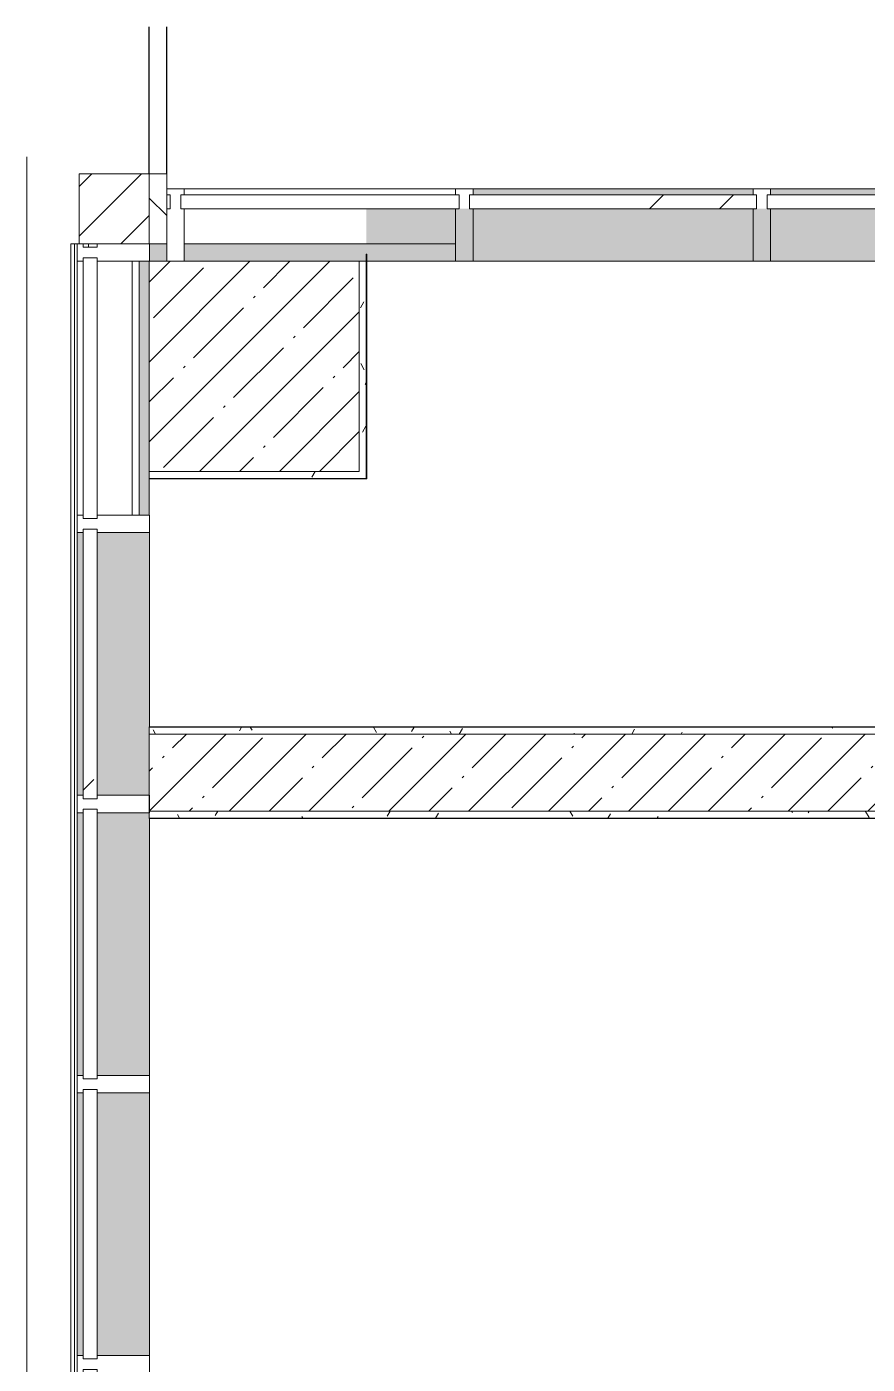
# Model space of a CAD drawing. Header units: millimetres. Extents: x -213547 to 415037, y -3642 to 106956.
# Drawn here: x 3775 to 6176, y 103136 to 106956 of the extents above; entities that cross this region are included whole.
import ezdxf

# ---------------------------------------------------------------- set-up
doc = ezdxf.new("R2010")
doc.units = ezdxf.units.MM
doc.layers.add('A-AREA-PATT-1', color=7, linetype='Continuous', lineweight=5, true_color=0xa5bae0, transparency=1)
doc.layers.add('A-FLOR-1', color=7, linetype='Continuous', lineweight=9, true_color=0xeef6ff, transparency=0.5)
for name, color, linetype, lineweight in [('A-DETL-1', 7, 'Continuous', 30), ('A-FLOR', 7, 'Continuous', 9), ('A-GLAZ-CURT', 7, 'Continuous', 9), ('A-GLAZ-CURT-1', 7, 'Continuous', 5), ('A-GLAZ-CURT-2', 7, 'Continuous', 20), ('A-GLAZ-CWMG', 7, 'Continuous', 9), ('A-GLAZ-CWMG-1', 7, 'Continuous', 20), ('A-WALL', 7, 'Continuous', 5), ('I-WALL', 7, 'Continuous', 5), ('S-COLS', 7, 'Continuous', 9), ('S-COLS-1', 7, 'Continuous', 5), ('Оси', 7, 'Continuous', 9)]:
    doc.layers.add(name, color=color, linetype=linetype, lineweight=lineweight)
doc.layers.add('A-WALL-1', color=9, linetype='Continuous', lineweight=5, true_color=0x808080)
doc.layers.add('A-WALL-FNSH-1', color=9, linetype='Continuous', lineweight=5, true_color=0x808080)
pattern_1 = [(0, (0, 0), (243.84, 60.96), [20.117, -162.763, 20.117, -162.763, -975.36]), (0, (0, 0), (243.84, 60.96), [-365.76, 20.117, -345.643, 20.117, -162.763, -426.72]), (0, (0, 0), (243.84, 60.96), [-914.4, 20.117, -101.803, 20.117, -284.683]), (120, (91.44, 30.48), (-174.71291, 180.69163), [20.117, -162.763, 20.117, -162.763, -975.36]), (120, (91.44, 30.48), (-174.71291, 180.69163), [-365.76, 20.117, -345.643, 20.117, -162.763, -426.72]), (120, (91.44, 30.48), (-174.71291, 180.69163), [-914.4, 20.117, -101.803, 20.117, -284.683]), (240, (121.92, 152.4), (-69.12709, -241.65163), [20.117, -162.763, 20.117, -162.763, -975.36]), (240, (121.92, 152.4), (-69.12709, -241.65163), [-365.76, 20.117, -345.643, 20.117, -162.763, -426.72]), (240, (121.92, 152.4), (-69.12709, -241.65163), [-914.4, 20.117, -101.803, 20.117, -284.683])]

# ---------------------------------------------------------------- blocks, each defined once
blk = doc.blocks.new('Системная панель - Стекло - 40мм-23999081-Объем проектирования 1 этажа')
at = {"layer": 'A-GLAZ-CURT-2'}
for p, q in [((372.5, 40), (-372.5, 40)), ((-372.5, 40), (-372.5, 0)), ((372.5, 0), (372.5, 40)), ((-372.5, 0), (372.5, 0))]:
    blk.add_line(p, q, dxfattribs=at)
blk = doc.blocks.new('Прямоугольный импост - Импост структурный с накладкой - 160мм-22858573-Объем проектирования 1 этажа')
at = {"layer": 'A-GLAZ-CWMG'}
for p, q in [((3854.1, 26375.1), (3854.1, 27100.1)), ((4011.1, 26375.1), (4011.1, 27100.1))]:
    blk.add_line(p, q, dxfattribs=at)
blk = doc.blocks.new('Прямоугольный импост - Импост структурный с накладкой - 190мм-22862231-Объем проектирования 1 этажа')
at = {"layer": 'A-GLAZ-CWMG-1'}
for p, q in [((0, 17), (-50, 17)), ((-50, 17), (-50, 0)), ((-50, 0), (-40, 0)), ((-40, 0), (-40, -40)), ((-10, -40), (-10, 0)), ((-10, 0), (-0.1, 0)), ((0, 11.1), (0, 17)), ((-40, -40), (-50, -40)), ((-50, -40), (-50, -190)), ((-0.1, -40), (-10, -40)), ((-50, -190), (0, -190))]:
    blk.add_line(p, q, dxfattribs=at)
blk = doc.blocks.new('Прямоугольный импост - Импост структурный с накладкой - 190мм-22862219-Объем проектирования 1 этажа')
at = {"layer": 'A-GLAZ-CWMG-1'}
for p, q in [((-25, 0), (-25, 17)), ((-25, 17), (25, 17)), ((-15, 0), (-25, 0)), ((-15, -40), (-15, 0)), ((25, 0), (15, 0)), ((15, 0), (15, -40)), ((25, 17), (25, 0)), ((-25, -190), (-25, -40)), ((-25, -40), (-15, -40)), ((15, -40), (25, -40)), ((25, -40), (25, -190)), ((25, -190), (-25, -190))]:
    blk.add_line(p, q, dxfattribs=at)
blk = doc.blocks.new('Системная панель - Стекло - 40мм-V31-Объем проектирования 1 этажа')
at = {"layer": 'A-GLAZ-CURT-2'}
for p, q in [((385, 40), (-385, 40)), ((-385, 40), (-385, 0)), ((385, 0), (385, 40)), ((-385, 0), (385, 0))]:
    blk.add_line(p, q, dxfattribs=at)
blk = doc.blocks.new('Прямоугольный импост - Импост структурный с накладкой - 190мм-23186010-Объем проектирования 1 этажа')
at = {"layer": 'A-GLAZ-CWMG'}
for points in [[(3871.1, 23175.1), (3871.1, 23925.1), (3854.1, 23925.1), (3854.1, 23175.1), (3861.1, 23175.1)], [(4006.1, 23175.1), (4061.1, 23175.1), (4060, 23925.1), (3911.1, 23925.1), (3911.1, 23175.1)]]:
    blk.add_hatch(color=256, dxfattribs=at).paths.add_polyline_path(points)
for p, q in [((3854.1, 23175.1), (3854.1, 23925.1)), ((4061.1, 23175.1), (4061.1, 23925.1))]:
    blk.add_line(p, q, dxfattribs=at)
blk = doc.blocks.new('Системная панель - Стекло - 40мм-22856066-Объем проектирования 1 этажа')
at = {"layer": 'A-GLAZ-CURT-2'}
for p, q in [((397.5, 0), (-397.5, 0)), ((-397.5, 0), (-397.5, -40)), ((397.5, -40), (397.5, 0)), ((-397.5, -40), (397.5, -40))]:
    blk.add_line(p, q, dxfattribs=at)
blk = doc.blocks.new('Прямоугольный импост - Импост структурный с накладкой - 160мм-22794257-Объем проектирования 1 этажа')
at = {"layer": 'A-GLAZ-CWMG'}
for p, q in [((4935, 27307), (4160, 27307)), ((4935, 27150), (4160, 27150))]:
    blk.add_line(p, q, dxfattribs=at)
blk = doc.blocks.new('Прямоугольный импост - Импост структурный с накладкой - 190мм-20153675-Объем проектирования 1 этажа')
at = {"layer": 'A-GLAZ-CWMG-1'}
for p, q in [((-50, 190), (-50, 40)), ((0, 40), (0, 190)), ((-50, 40), (-40, 40)), ((-40, 40), (-40, 0)), ((-10, 0), (-10, 40)), ((-10, 40), (0, 40)), ((-40, 0), (-50, 0)), ((-50, 0), (-50, -17)), ((0, 0), (-10, 0)), ((0, -17), (0, 0)), ((-50, -17), (0, -17))]:
    blk.add_line(p, q, dxfattribs=at)
blk = doc.blocks.new('Системная панель - Стекло - 40мм-V57-Объем проектирования 1 этажа')
at = {"layer": 'A-GLAZ-CURT-2'}
for p, q in [((385, 40), (-385, 40)), ((-385, 40), (-385, 0)), ((385, 0), (385, 40)), ((-385, 0), (385, 0))]:
    blk.add_line(p, q, dxfattribs=at)
blk = doc.blocks.new('Прямоугольный импост - Импост структурный с накладкой - 190мм-V58-Объем проектирования 1 этажа')
at = {"layer": 'A-GLAZ-CWMG'}
for points in [[(3871.1, 24775.1), (3871.1, 25525.1), (3854.1, 25525.1), (3854.1, 24775.1), (3861.1, 24775.1)], [(4006.1, 24775.1), (4061.1, 24775.1), (4060, 25525.1), (3911.1, 25525.1), (3911.1, 24775.1)]]:
    blk.add_hatch(color=256, dxfattribs=at).paths.add_polyline_path(points)
for p, q in [((3854.1, 24775.1), (3854.1, 25525.1)), ((4061.1, 24775.1), (4061.1, 25510))]:
    blk.add_line(p, q, dxfattribs=at)
blk = doc.blocks.new('Системная панель - Стекло - 40мм-V107-Объем проектирования 1 этажа')
at = {"layer": 'A-GLAZ-CURT-1'}
h = blk.add_hatch(dxfattribs=at)
h.set_pattern_fill('FP_127', color=256, style=0, pattern_type=2)
h.set_pattern_definition([(45, (-5585, -27090), (-565.685, 565.685), [400, -1200]), (45, (-5985, -27290), (-565.685, 565.685), [1200, -400]), (45, (-5185, -27490), (-565.685, 565.685), [400, -1200])])
h.paths.add_polyline_path([(-410, -40), (410, -40), (410, 0), (-410, 0)])
at = {"layer": 'A-GLAZ-CURT-2'}
for p, q in [((410, 0), (-410, 0)), ((-410, 0), (-410, -40)), ((410, -40), (410, 0)), ((-410, -40), (410, -40))]:
    blk.add_line(p, q, dxfattribs=at)
blk = doc.blocks.new('Прямоугольный импост - Импост структурный с накладкой - 190мм-V62-Объем проектирования 1 этажа')
at = {"layer": 'A-GLAZ-CWMG'}
for points in [[(7929.4, 27290), (8335, 27290), (8335, 27307), (7535, 27307), (7535, 27290)], [(7929.4, 27100), (8335, 27100), (8335, 27250), (7535, 27250), (7535, 27100)]]:
    blk.add_hatch(color=256, dxfattribs=at).paths.add_polyline_path(points)
for p, q in [((8335, 27307), (7535, 27307)), ((8335, 27100), (7535, 27100))]:
    blk.add_line(p, q, dxfattribs=at)
blk = doc.blocks.new('Прямоугольный импост - Импост структурный с накладкой - 190мм-20153693-Объем проектирования 1 этажа')
at = {"layer": 'A-GLAZ-CWMG-1'}
for p, q in [((-25, 40), (-25, 190)), ((-25, 190), (25, 190)), ((25, 190), (25, 40)), ((-15, 40), (-25, 40)), ((-15, 0), (-15, 40)), ((15, 40), (15, 0)), ((25, 40), (15, 40)), ((-25, -17), (-25, 0)), ((-25, 0), (-15, 0)), ((15, 0), (25, 0)), ((25, 0), (25, -17)), ((25, -17), (-25, -17))]:
    blk.add_line(p, q, dxfattribs=at)
blk = doc.blocks.new('BSC_Колонна _Прямоугольная - 200х200-22401950-Объем проектирования 1 этажа')
at = {"layer": 'S-COLS-1'}
h = blk.add_hatch(dxfattribs=at)
h.set_pattern_fill('FP_140', color=256, style=0, pattern_type=2)
h.set_pattern_definition([(45, (-3960, -27250), (-70.71068, 70.71068), [])])
h.paths.add_polyline_path([(46.1, -100), (100, -100), (100, 100), (-100, 100), (-98.9, -100), (-50, -100)])
for p, q in [((100, 100), (-100, 100)), ((-100, 100), (-100, -100)), ((100, -100), (100, 100)), ((-100, -100), (100, -100))]:
    blk.add_line(p, q, dxfattribs=at)
blk = doc.blocks.new('Системная панель - Стекло - 40мм-V138-Объем проектирования 1 этажа')
at = {"layer": 'A-GLAZ-CURT-1'}
h = blk.add_hatch(dxfattribs=at)
h.set_pattern_fill('FP_141', color=256, style=0, pattern_type=2)
h.set_pattern_definition([(45, (-6435, -27090), (-565.685, 565.685), [400, -1200]), (45, (-6835, -27290), (-565.685, 565.685), [1200, -400]), (45, (-6035, -27490), (-565.685, 565.685), [400, -1200])])
h.paths.add_polyline_path([(-368.6, -40), (410, -40), (410, 0), (-410, 0), (-410, -40), (-400, -40)])
at = {"layer": 'A-GLAZ-CURT-2'}
for p, q in [((410, 0), (-410, 0)), ((-410, 0), (-410, -40)), ((410, -40), (410, 0)), ((-410, -40), (410, -40))]:
    blk.add_line(p, q, dxfattribs=at)
blk = doc.blocks.new('Системная панель - Стекло - 40мм-V139-Объем проектирования 1 этажа')
at = {"layer": 'A-GLAZ-CURT-1'}
h = blk.add_hatch(dxfattribs=at)
h.set_pattern_fill('FP_142', color=256, style=0, pattern_type=2)
h.set_pattern_definition([(135, (25750.1, -4071.1), (-565.685, -565.685), [400, -1200]), (135, (25950.1, -4471.1), (-565.685, -565.685), [1200, -400]), (135, (26150.1, -3671.1), (-565.685, -565.685), [400, -1200])])
h.paths.add_polyline_path([(385, 15), (385, 40), (-385, 38.9), (-385, 0), (385, 0)])
at = {"layer": 'A-GLAZ-CURT-2'}
for p, q in [((385, 40), (-385, 40)), ((-385, 40), (-385, 0)), ((385, 0), (385, 40)), ((-385, 0), (385, 0))]:
    blk.add_line(p, q, dxfattribs=at)
blk = doc.blocks.new('Прямоугольный импост - Импост структурный с накладкой - 190мм-V140-Объем проектирования 1 этажа')
at = {"layer": 'A-GLAZ-CWMG'}
for points in [[(3861.1, 25575.1), (3871.1, 25575.1), (3871.1, 26325.1), (3854.1, 26325.1), (3854.1, 25575.1)], [(3911.1, 25575.1), (4060, 25575.1), (4060, 26325.1), (3911.1, 26325.1), (3911.1, 25750)]]:
    blk.add_hatch(color=256, dxfattribs=at).paths.add_polyline_path(points)
for p, q in [((3854.1, 25575.1), (3854.1, 26325.1)), ((4061.1, 25770), (4061.1, 26325.1))]:
    blk.add_line(p, q, dxfattribs=at)
blk = doc.blocks.new('BSC_Колонна _Прямоугольная - 600х600-V147-Объем проектирования 1 этажа')
at = {"layer": 'S-COLS-1'}
h = blk.add_hatch(dxfattribs=at)
h.set_pattern_fill('FP_152', color=256, style=0, pattern_type=2)
h.set_pattern_definition([(45, (-4360, -26800), (-114.0493, 114.0493), []), (45, (-4245.95, -26800), (-114.0493, 114.0493), [201.613, -40.323, 6.706, -33.617])])
h.paths.add_polyline_path([(-40.9, -300), (300, -300), (300, 300), (-300, 300), (-300, -300)])
for p, q in [((300, 300), (-300, 300)), ((-300, 300), (-300, -300)), ((300, -300), (300, 300)), ((-300, -300), (300, -300))]:
    blk.add_line(p, q, dxfattribs=at)
blk = doc.blocks.new('Прямоугольный импост - Импост структурный с накладкой - 170мм-23186685-Объем проектирования 1 этажа')
at = {"layer": 'A-GLAZ-CWMG'}
for p, q in [((3836.1, 27150.1), (3846.1, 27150.1)), ((3836.1, 20672.1), (3836.1, 27150.1)), ((3846.1, 27150.1), (3854.1, 27150.1)), ((3846.1, 20672.1), (3846.1, 27150.1)), ((3886.1, 27140.1), (3886.1, 27150))]:
    blk.add_line(p, q, dxfattribs=at)
blk = doc.blocks.new('Прямоугольный импост - Импост структурный с накладкой - 170мм-23186686-Объем проектирования 1 этажа')
at = {"layer": 'A-GLAZ-CWMG'}
blk.add_line((4031.1, 27100.1), (4031.1, 26375.1), dxfattribs=at)
blk = doc.blocks.new('1floor')
at = {"layer": 'A-AREA-PATT-1'}
h = blk.add_hatch(color=256, dxfattribs=at)
h.paths.add_polyline_path([(3730, 7883), (3780, 7883.1), (3780, 7900), (3730, 7900)])
h.paths.add_polyline_path([(4505, 7883), (4555, 7883), (4555, 7900), (4505, 7900), (4505, 7890.1)])
h.paths.add_polyline_path([(6395, 7883), (6405, 7883), (6405, 7900), (6355, 7900), (6355, 7883), (6392.3, 7883)])
h.paths.add_polyline_path([(6980, 7883), (7030, 7883), (7030, 7900), (6980, 7900), (6980, 7896.3)])
h.paths.add_polyline_path([(7660, 7883), (7660, 7900), (7610, 7900), (7610, 7883), (7650, 7883)])
h.paths.add_polyline_path([(20062, 7920.5), (20070.3, 7920.9), (20070.3, 9050), (20053.3, 9050), (20053.3, 7920.5)])
h.paths.add_polyline_path([(20053.3, 10850), (20070.3, 10850), (20070.3, 10874), (13684.5, 10874), (13684.5, 15220), (13679, 15218.9), (13679, 10868.5), (20053.3, 10868.5), (20053.3, 10860)])
h.paths.add_polyline_path([(9872.6, 14719.2), (9872.6, 14759.2), (9092.6, 14759.2), (9092.6, 14719.2)])
h.paths.add_polyline_path([(8601.2, 14719.2), (8972.6, 14719.2), (8972.6, 14759.2), (8192.6, 14759.2), (8192.6, 14719.2)])
h.paths.add_polyline_path([(7098.5, 14719.2), (8072.6, 14719.2), (8072.6, 14759.2), (7098.5, 14759.2), (7098.5, 14739.2)])
h.paths.add_polyline_path([(9952.6, 14799.2), (9952.6, 15879.2), (9912.6, 15879.2), (9912.6, 14799.2), (9932.6, 14799.2)])
h.paths.add_polyline_path([(13690, 15225.5), (13710, 15225.5), (13710, 15231), (13690, 15231)])
h.paths.add_polyline_path([(6780, 15235), (6780, 15270), (6570, 15270), (6570, 15235), (6774, 15235)])
h.paths.add_polyline_path([(6731.6, 15295), (6760, 15295), (6760, 15345), (6610, 15345), (6610, 15975), (6760, 15975), (6760, 16025), (6610, 16025), (6610, 16123), (6570, 16123), (6570, 15305), (6610, 15305), (6610, 15295)])
h.paths.add_polyline_path([(6570, 17627), (6610, 17627), (6610, 17725), (6760, 17725), (6760, 17775), (6610, 17775), (6610, 18325), (6760, 18325), (6760, 18375), (6610, 18375), (6610, 18975), (6760, 18975), (6760, 19025), (6610, 19025), (6610, 19123), (6570, 19123), (6570, 17670.9)])
h.paths.add_polyline_path([(9952.6, 17799.2), (9952.6, 18429.2), (9912.6, 18429.2), (9912.6, 17799.2), (9932.6, 17799.2)])
h.paths.add_polyline_path([(13710, 17821), (13710, 17825.5), (13690, 17825.5), (13690, 17821), (13710, 17821)])
h.paths.add_polyline_path([(13679, 17825.5), (13684.5, 17827.6), (13682.2, 18474.5), (13679, 18474.4), (13679, 17826.4)])
h.paths.add_polyline_path([(13690, 18479), (13710, 18479), (13710, 18490), (13679, 18490), (13679, 18479), (13684.5, 18479)])
h.paths.add_polyline_path([(9952.6, 18549.2), (9952.6, 19179.2), (9912.6, 19179.2), (9912.6, 18549.2), (9932.6, 18549.2)])
h.paths.add_polyline_path([(9932.6, 19299.2), (9952.6, 19299.2), (9950.8, 20632.7), (9912.6, 20632.7), (9912.6, 19299.2)])
h.paths.add_polyline_path([(6610, 20627), (6610, 20725), (6760, 20725), (6760, 20770), (6570, 20770), (6570, 20627)])
h.paths.add_polyline_path([(13692.3, 21569), (13710, 21569.3), (13710, 21574.5), (13684.5, 21574.5), (13684.5, 22224.5), (13679, 22224.5), (13679, 21569), (13690, 21569)])
h.paths.add_polyline_path([(13710, 22224.5), (13710, 22232), (13700, 22232), (13700, 22224.5)])
h.paths.add_polyline_path([(6685, 27100), (6685, 27250), (6635, 27250), (6635, 27100)])
h.paths.add_polyline_path([(5835, 27100), (5835, 27250), (5785, 27250), (5785, 27100)])
h.paths.add_polyline_path([(7485, 27100), (7535, 27100), (7535, 27250), (7485, 27250), (7485, 27195.3)])
h.paths.add_polyline_path([(8385, 27100), (8385, 27150), (9089.5, 27150), (9089.5, 27250), (8335, 27250), (8335, 27100)])
h.paths.add_polyline_path([(12635.3, 27100), (12635.3, 27150), (13410.3, 27150), (13410.3, 27100), (13460.3, 27100), (13460.3, 27150), (13689.5, 27150), (13689.5, 27250), (11735.3, 27250), (11735.3, 27100), (11785.3, 27100), (11785.3, 27150), (12585.3, 27150), (12585.3, 27100)])
h.paths.add_polyline_path([(4985, 27100), (4985, 27250), (4680.5, 27250), (4680.5, 27150), (4935, 27150), (4935, 27100)])
h.paths.add_polyline_path([(10035, 27100), (10085, 27100), (10085, 27150), (10885, 27150), (10885, 27100), (10935, 27100), (10935, 27150), (11285, 27150), (11285, 27250), (10035, 27250), (10035, 27156.3)])
h = blk.add_hatch(color=256, dxfattribs=at)
h.paths.add_polyline_path([(3871.1, 20770), (4061.1, 20770), (4060, 20775.1), (3911.1, 20775.1), (3911.1, 21525.1), (4061.1, 21525.1), (4059, 21575.1), (3911.1, 21575.1), (3910, 21720), (3871.1, 21720), (3871.1, 20927.4)])
h.paths.add_polyline_path([(5866.4, 20770), (6760, 20770), (6760, 20775), (6610, 20775), (6610, 20882), (4060, 20882), (4061.2, 20782), (4070, 20782), (4070.3, 20770), (5595, 20770)])
h.paths.add_polyline_path([(6569.4, 20775), (6560, 20775), (6560, 20782), (6570, 20782), (6570, 20775)])
h.paths.add_polyline_path([(8889, 23119), (8889, 23124.5), (8005, 23124.5), (8005, 23119), (8884.1, 23119)])
h.paths.add_polyline_path([(6980, 23119), (7055, 23119), (7055, 23124.5), (6274.5, 23124.7), (6274.5, 25509.5), (6269, 25509), (6269, 23119), (6897.9, 23119)])
h.paths.add_polyline_path([(4060, 24725.1), (4061.1, 24725.1), (4060, 24725.2)])
at = {"layer": 'A-FLOR-1'}
h = blk.add_hatch(color=256, dxfattribs=at)
h.paths.add_polyline_path([(38540, -100), (38540, 120), (38490, 120), (38490, -100)])
h.paths.add_polyline_path([(75480, 4050), (75700, 4050), (75700, 4060), (75480, 4060)])
h.paths.add_polyline_path([(4031.1, 15925.1), (4060, 15925.1), (4060, 15975.1), (4031.1, 15975.1), (4031.1, 15935.1)])
h.paths.add_polyline_path([(40125, 23607.7), (40125, 23547.7), (40135, 23547.7), (40135, 23527.7), (40035, 23527.7), (40035, 23607.7)])
h.paths.add_polyline_path([(40035, 23400), (41710, 23400), (41710, 23619.7), (41595, 23619.7), (41595, 23607.7), (41535, 23607.7), (41535, 23619.7), (40185, 23619.7), (40185, 23607.7), (40125, 23607.7), (40125, 23619.7), (40010, 23619.7), (40010, 23400)])
h.paths.add_polyline_path([(38490, 23400), (38540, 23400), (38540, 23619.7), (38490, 23619.7), (38490, 23420.3)])
h.paths.add_polyline_path([(41595, 23527.7), (41585, 23527.7), (41585, 23547.7), (41595, 23547.7), (41595, 23607.7), (41685, 23607.7), (41685, 23527.7)])
h.paths.add_polyline_path([(4031.1, 26375.1), (4060, 26375.1), (4061.1, 27100), (4110, 27100.1), (4110, 27150), (4061.1, 27150), (4060, 27100.1), (4031.1, 27100), (4031.1, 26479)])
h.paths.add_polyline_path([(13710, 27100), (13710, 27150), (13460.3, 27150), (13460.3, 27100), (13690, 27100)])
h.paths.add_polyline_path([(10085, 27100), (10885, 27100), (10885, 27150), (10085, 27150)])
h.paths.add_polyline_path([(12635.3, 27100), (13410.3, 27100), (13410.3, 27150), (12635.3, 27150), (12635.3, 27116.5)])
h.paths.add_polyline_path([(12055.6, 27100), (12585.3, 27100), (12585.3, 27150), (11785.3, 27150), (11785.3, 27100)])
h.paths.add_polyline_path([(10935, 27100), (11285, 27100), (11285, 27150), (10935, 27150), (10935, 27142.5)])
h.paths.add_polyline_path([(9110, 27100), (9185, 27100), (9185, 27150), (8385, 27150), (8385, 27100), (9090, 27100)])
h.paths.add_polyline_path([(4160, 27100), (4935, 27100), (4935, 27150), (4160, 27150), (4160, 27111)])
at = {"layer": 'A-WALL'}
h = blk.add_hatch(dxfattribs=at)
h.set_pattern_fill('FP_2', color=256, style=0, pattern_type=2)
h.set_pattern_definition([(135, (0, 0), (-70.71068, -70.71068), [])])
h.paths.add_polyline_path([(13689, 27150), (13710, 27150), (13710, 27350), (13460.3, 27350), (13460.3, 27150), (13602.9, 27150)])
h.paths.add_polyline_path([(4060, 27150), (4110, 27150), (4110, 27350), (4060, 27350), (4060, 27247.7)])
at = {"layer": 'I-WALL'}
h = blk.add_hatch(dxfattribs=at)
h.set_pattern_fill('FP_191', color=256, style=0, pattern_type=2)
h.set_pattern_definition(pattern_1)
h.paths.add_polyline_path([(4660, 26500), (4680, 26500.9), (4680, 27100), (4660, 27100), (4660, 26757.3)])
h = blk.add_hatch(dxfattribs=at)
h.set_pattern_fill('FP_191', color=256, style=0, pattern_type=2)
h.set_pattern_definition(pattern_1)
h.paths.add_polyline_path([(4060, 26480), (4680, 26480), (4680, 26500), (4060, 26500), (4060, 26492.3)])
h = blk.add_hatch(dxfattribs=at)
h.set_pattern_fill('FP_191', color=256, style=0, pattern_type=2)
h.set_pattern_definition(pattern_1)
h.paths.add_polyline_path([(6400, 25750), (9500, 25750), (9500, 25770), (4060, 25770), (4060, 25750), (6380, 25750)])
h = blk.add_hatch(dxfattribs=at)
h.set_pattern_fill('FP_1', color=256, style=0, pattern_type=2)
h.set_pattern_definition([(45, (0, 0), (-114.0493, 114.0493), []), (45, (114.05, 0), (-114.0493, 114.0493), [201.612, -40.322, 6.706, -33.617])])
h.paths.add_polyline_path([(5866.4, 25530), (9710, 25530), (9710, 25750), (4060, 25750), (4060, 25530), (4834.8, 25530)])
h = blk.add_hatch(dxfattribs=at)
h.set_pattern_fill('FP_191', color=256, style=0, pattern_type=2)
h.set_pattern_definition(pattern_1)
h.paths.add_polyline_path([(6300, 25510), (6300, 25530), (4060, 25530), (4061.1, 25510), (6280, 25510)])
at = {"layer": 'A-DETL-1'}
for p, q in [((4060, 27350), (4060, 27770)), ((4110, 27350), (4110, 27770))]:
    blk.add_line(p, q, dxfattribs=at)
at = {"layer": 'A-FLOR'}
for p, q in [((4935, 27100), (4680, 27100)), ((4680, 26500.9), (4680, 27099.6)), ((9090, 27100), (4935, 27100)), ((4060, 26374.8), (4060, 26480)), ((4060, 26480), (4680, 26480)), ((4680, 26480), (4680, 26500)), ((9710, 25770), (4061.1, 25770)), ((4061.1, 25510), (6280, 25510))]:
    blk.add_line(p, q, dxfattribs=at)
at = {"layer": 'A-WALL'}
blk.add_line((4061.1, 25510), (4060, 25510), dxfattribs=at)
at = {"layer": 'A-WALL-1'}
for p, q in [((4110, 27350), (4060, 27350)), ((4110, 27150), (4110, 27350)), ((4060, 27150), (4110, 27150)), ((4680, 27100), (4660, 27100)), ((4060, 26500), (4060, 26480)), ((4060, 25770), (4060, 25510)), ((4060, 25750), (9710, 25750)), ((9710, 25530), (4060, 25530))]:
    blk.add_line(p, q, dxfattribs=at)
at = {"layer": 'A-WALL-FNSH-1'}
for p, q in [((4680, 27120.5), (4680, 26479)), ((4681, 27120.5), (4680, 27120.5)), ((4681, 26479), (4681, 27120.5)), ((4060, 26479), (4681, 26479)), ((4681, 26480), (4680, 26480)), ((9731, 25771), (4060, 25771)), ((4060, 25771), (4060, 25770)), ((4060, 25770), (9730, 25770)), ((4060, 25510), (4060, 25509)), ((4060, 25509), (6269, 25509))]:
    blk.add_line(p, q, dxfattribs=at)
at = {"layer": 'Оси'}
blk.add_line((3710, 22398.1), (3710, 27398.1), dxfattribs=at)
at = {"layer": 'A-GLAZ-CURT'}
for name, p in [('Системная панель - Стекло - 40мм-22856066-Объем проектирования 1 этажа', (4547.5, 27290)), ('Системная панель - Стекло - 40мм-V107-Объем проектирования 1 этажа', (5385, 27290)), ('Системная панель - Стекло - 40мм-V138-Объем проектирования 1 этажа', (6235, 27290))]:
    blk.add_blockref(name, p, dxfattribs=at)
at = {"layer": 'A-GLAZ-CURT', "rotation": 269.9999999999999}
for name, p in [('Системная панель - Стекло - 40мм-23999081-Объем проектирования 1 этажа', (3871.1, 26737.6)), ('Системная панель - Стекло - 40мм-V139-Объем проектирования 1 этажа', (3871.1, 25950.1)), ('Системная панель - Стекло - 40мм-V57-Объем проектирования 1 этажа', (3871.1, 25150.1)), ('Системная панель - Стекло - 40мм-V31-Объем проектирования 1 этажа', (3871.1, 24350.1))]:
    blk.add_blockref(name, p, dxfattribs=at)
at = {"layer": 'A-GLAZ-CWMG'}
for name, p, rotation in [('Прямоугольный импост - Импост структурный с накладкой - 190мм-20153675-Объем проектирования 1 этажа', (4110, 27290), 180), ('Прямоугольный импост - Импост структурный с накладкой - 190мм-22862231-Объем проектирования 1 этажа', (3871.1, 27150.1), 89.99999999999991)]:
    blk.add_blockref(name, p, dxfattribs=dict(at, rotation=rotation))
for name, p in [('Прямоугольный импост - Импост структурный с накладкой - 160мм-22794257-Объем проектирования 1 этажа', (0, 0)), ('Прямоугольный импост - Импост структурный с накладкой - 190мм-V62-Объем проектирования 1 этажа', (-2550, 0)), ('Прямоугольный импост - Импост структурный с накладкой - 190мм-V62-Объем проектирования 1 этажа', (-1700, 0)), ('Прямоугольный импост - Импост структурный с накладкой - 170мм-23186685-Объем проектирования 1 этажа', (0, 0)), ('Прямоугольный импост - Импост структурный с накладкой - 160мм-22858573-Объем проектирования 1 этажа', (0, 0)), ('Прямоугольный импост - Импост структурный с накладкой - 170мм-23186686-Объем проектирования 1 этажа', (0, 0)), ('Прямоугольный импост - Импост структурный с накладкой - 190мм-V140-Объем проектирования 1 этажа', (0, 0)), ('Прямоугольный импост - Импост структурный с накладкой - 190мм-V58-Объем проектирования 1 этажа', (0, 0)), ('Прямоугольный импост - Импост структурный с накладкой - 190мм-23186010-Объем проектирования 1 этажа', (0, 800))]:
    blk.add_blockref(name, p, dxfattribs=at)
at = {"layer": 'A-GLAZ-CWMG', "extrusion": (0, 0, -1)}
for name, p, rotation in [('Прямоугольный импост - Импост структурный с накладкой - 190мм-20153693-Объем проектирования 1 этажа', (-4960, 27290), 180), ('Прямоугольный импост - Импост структурный с накладкой - 190мм-20153693-Объем проектирования 1 этажа', (-5810, 27290), 180), ('Прямоугольный импост - Импост структурный с накладкой - 190мм-22862219-Объем проектирования 1 этажа', (-3871.1, 26350.1), 270.0000000000001), ('Прямоугольный импост - Импост структурный с накладкой - 190мм-22862219-Объем проектирования 1 этажа', (-3871.1, 25550.1), 270.0000000000001), ('Прямоугольный импост - Импост структурный с накладкой - 190мм-22862219-Объем проектирования 1 этажа', (-3871.1, 24750.1), 270.0000000000001), ('Прямоугольный импост - Импост структурный с накладкой - 190мм-22862219-Объем проектирования 1 этажа', (-3871.1, 23950.1), 270.0000000000001)]:
    blk.add_blockref(name, p, dxfattribs=dict(at, rotation=rotation))
at = {"layer": 'S-COLS'}
for name, p in [('BSC_Колонна _Прямоугольная - 200х200-22401950-Объем проектирования 1 этажа', (3960, 27250)), ('BSC_Колонна _Прямоугольная - 600х600-V147-Объем проектирования 1 этажа', (4360, 26800))]:
    blk.add_blockref(name, p, dxfattribs=at)

msp = doc.modelspace()

# ---------------------------------------------------------------- block references
msp.add_blockref('1floor', (64.7, 79186.1))

doc.saveas('drawing.dxf')
